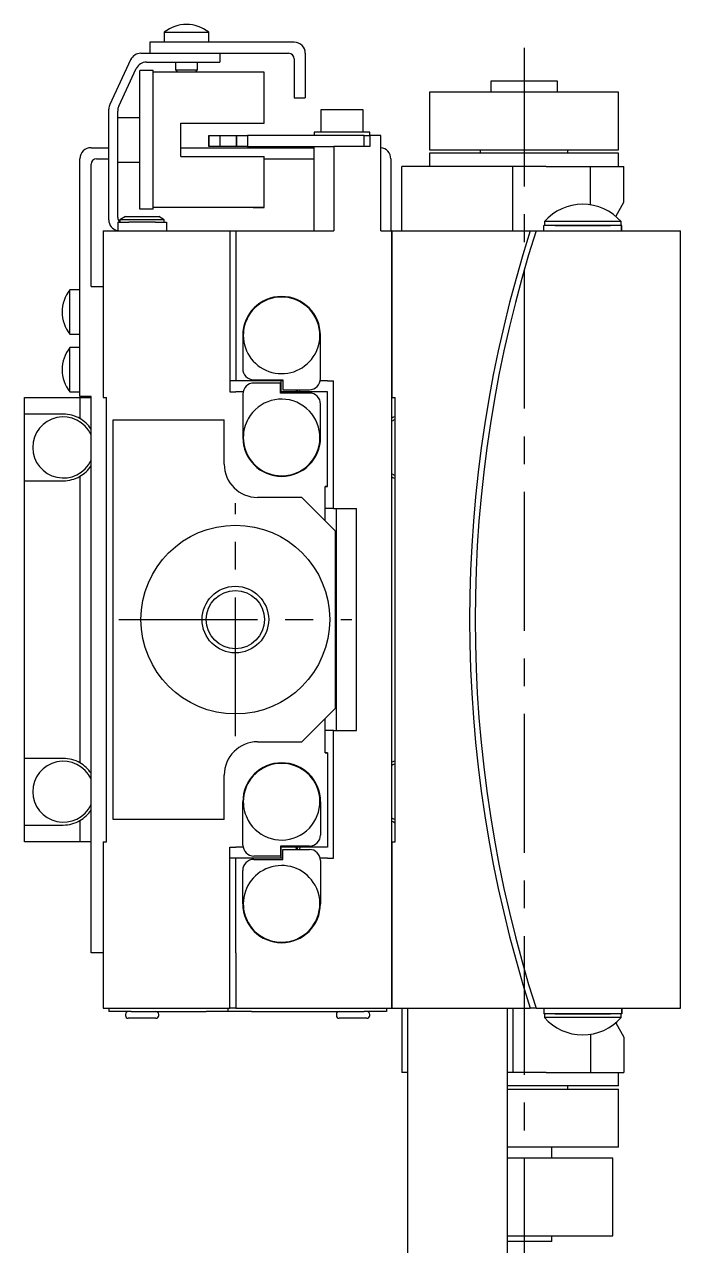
# Model space of a CAD drawing. Extents: x 118 to 838, y 27 to 540.
# Drawn here: x 118 to 177.1, y 339.8 to 449.8 of the extents above; entities that cross this region are included whole.
import ezdxf

# ---------------------------------------------------------------- set-up
doc = ezdxf.new("R2010")
doc.units = 0
doc.header["$LTSCALE"] = 10
doc.linetypes.add('CENTER', pattern=[2, 1.25, -0.25, 0.25, -0.25])
doc.layers.add('1', color=7, linetype='CONTINUOUS')
doc.layers.add('11', color=7, linetype='CONTINUOUS')

msp = doc.modelspace()

# ---------------------------------------------------------------- linework, layer by layer
at = {"layer": '1', "color": 7, "linetype": 'CONTINUOUS'}
for p, q in [((130.6, 449.097998), (134.6, 449.097998)), ((130.6, 449.097998), (130.6, 448.199999)), ((134.6, 448.199999), (134.6, 449.097998)), ((129.3, 448.199999), (129.3, 447.199999)), ((142.3, 448.199999), (129.3, 448.199999)), ((127.569039, 446.622617), (125.693692, 442.600923)), ((128.475347, 447.199999), (129.3, 447.199999)), ((129.3, 447.199999), (141.8, 447.199999)), ((135.6, 447.199999), (135.6, 446.399999)), ((142.3, 446.699999), (142.3, 443.199999)), ((143.3, 447.199999), (143.3, 443.199999)), ((126.493692, 442.423567), (128.078695, 445.822617)), ((128.4, 433.149999), (128.4, 445.649999)), ((129.6, 445.649999), (128.4, 445.649999)), ((128.985003, 446.399999), (135.6, 446.399999)), ((129.6, 433.149999), (129.6, 445.649999)), ((139.6, 445.499999), (129.6, 445.499999)), ((131.6, 446.399999), (131.6, 445.699999)), ((131.6, 445.699999), (133.6, 445.699999)), ((131.6, 445.699999), (131.8, 445.499999)), ((133.4, 445.499999), (133.6, 445.699999)), ((133.6, 445.699999), (133.6, 446.399999)), ((139.6, 440.899999), (139.6, 445.499999)), ((166, 444.699999), (160, 444.699999)), ((160, 444.699999), (160, 443.699999)), ((166, 443.699999), (166, 444.699999)), ((142.3, 443.199999), (143.3, 443.199999)), ((163, 443.699999), (154.5, 443.699999)), ((154.5, 443.699999), (154.5, 438.499999)), ((171.5, 443.699999), (163, 443.699999)), ((171.5, 438.499999), (171.5, 443.699999)), ((125.6, 432.199999), (125.6, 442.178304)), ((148.5, 442.099999), (144.7, 442.099999)), ((144.7, 442.099999), (144.7, 440.099999)), ((148.5, 440.099999), (148.5, 442.099999)), ((126.4, 432.399999), (126.4, 442.000949)), ((128.4, 441.399999), (126.4, 441.399999)), ((132.1, 440.899999), (139.6, 440.899999)), ((132.1, 437.899999), (132.1, 440.899999)), ((132.1, 440.899999), (138.6, 440.899999)), ((138.6, 440.899999), (139.6, 440.899999)), ((149.1, 440.099999), (144.1, 440.099999)), ((144.1, 440.099999), (144.1, 439.799999)), ((149.1, 439.799999), (149.1, 440.099999)), ((134.6, 438.799999), (134.6, 439.799999)), ((134.6, 439.799999), (135.6, 439.799999)), ((134.6, 439.799999), (134.6, 438.799999)), ((135.6, 439.799999), (135.6, 438.799999)), ((135.6, 439.799999), (137.1, 439.799999)), ((137.1, 438.799999), (137.1, 439.799999)), ((137.1, 439.799999), (138.1, 439.799999)), ((137.1, 439.799999), (137.1, 438.799999)), ((138.1, 439.799999), (138.1, 438.799999)), ((148.6, 439.799999), (138.1, 439.799999)), ((148.6, 438.799999), (148.6, 439.799999)), ((148.6, 439.799999), (149.1, 439.799999)), ((149.1, 439.799999), (149.1, 438.799999)), ((150.1, 439.799999), (149.1, 439.799999)), ((150.1, 431.199999), (150.1, 439.799999)), ((124, 438.699999), (125.6, 438.699999)), ((132.1, 438.699999), (144.1, 438.699999)), ((132.1, 437.899999), (139.6, 437.899999)), ((135.6, 438.799999), (134.6, 438.799999)), ((137.1, 438.799999), (135.6, 438.799999)), ((138.1, 438.799999), (137.1, 438.799999)), ((138.1, 438.799999), (145.457718, 438.799999)), ((139.6, 433.299999), (139.6, 437.899999)), ((144.1, 431.199999), (144.1, 438.799999)), ((145.457718, 438.799999), (145.86327, 438.799999)), ((145.86327, 438.799999), (145.86327, 431.199999)), ((149.1, 438.799999), (145.86327, 438.799999)), ((154.5, 438.499999), (163, 438.499999)), ((171.5, 438.199999), (154.5, 438.199999)), ((154.5, 438.199999), (154.5, 436.999999)), ((159.05, 438.499999), (159.05, 438.199999)), ((163, 438.499999), (171.5, 438.499999)), ((166.95, 438.199999), (166.95, 438.499999)), ((171.5, 436.999999), (171.5, 438.199999)), ((123, 416.299999), (123, 437.699999)), ((124, 426.199999), (124, 437.199999)), ((124.5, 437.699999), (125.6, 437.699999)), ((126.4, 437.399999), (128.4, 437.399999)), ((139.6, 437.699999), (144.1, 437.699999)), ((151, 437.699999), (151, 431.199999)), ((152, 431.199999), (152, 436.999999)), ((162, 436.999999), (152, 436.999999)), ((162, 431.199999), (162, 436.999999)), ((165, 436.999999), (162, 436.999999)), ((165, 436.999999), (169, 436.999999)), ((169, 433.544789), (169, 436.999999)), ((169, 436.999999), (172, 436.999999)), ((172, 433.798075), (172, 436.999999)), ((171.258404, 432.513593), (172, 433.798075)), ((127.1, 432.499999), (126.6, 432.211324)), ((130.6, 432.211324), (126.6, 432.211324)), ((126.6, 432.211324), (126.6, 431.999999)), ((127.1, 432.499999), (130.1, 432.499999)), ((129.6, 433.149999), (128.4, 433.149999)), ((139.6, 433.299999), (129.6, 433.299999)), ((138.6, 433.299999), (129.6, 433.299999)), ((130.6, 432.211324), (130.1, 432.499999)), ((130.6, 431.999999), (130.6, 432.211324)), ((138.6, 433.299999), (139.6, 433.299999)), ((125.1, 431.199999), (125.1, 416.199999)), ((125.1, 431.199999), (136.513031, 431.199999)), ((126.4, 431.999999), (126.4, 431.220203)), ((126.4, 431.999999), (127.4, 431.999999)), ((126.4, 431.220203), (126.6, 431.199999)), ((129.8, 431.999999), (127.4, 431.999999)), ((129.8, 431.999999), (130.8, 431.999999)), ((130.8, 431.999999), (130.8, 431.199999)), ((136.513031, 431.199999), (137.029246, 431.199999)), ((136.513031, 431.199999), (136.513031, 416.699999)), ((137.029246, 431.199999), (137.029247, 426.2)), ((137.029246, 431.199999), (145.86327, 431.199999)), ((150.1, 431.199999), (151.1, 431.199999)), ((151.1, 431.199999), (151.1, 416.199999)), ((151.1, 431.199999), (163.555488, 431.199999)), ((151.1, 416.199999), (151.1, 431.199999)), ((163.555488, 431.199999), (164.080506, 431.199999)), ((164.080506, 431.199999), (177.1, 431.199999)), ((171.789459, 431.699998), (164.789459, 431.699998)), ((164.839457, 431.699998), (164.789459, 431.699998)), ((164.789459, 431.199999), (164.789459, 431.699998)), ((171.739457, 432.042612), (164.839457, 432.042612)), ((164.839457, 432.042612), (164.839457, 431.699998)), ((171.739457, 431.699998), (164.839457, 431.699998)), ((165.789459, 431.699998), (164.839457, 431.699998)), ((165.789459, 431.699998), (168.389459, 431.699998)), ((168.389459, 431.699998), (170.789459, 431.699998)), ((171.739457, 431.699998), (170.789459, 431.699998)), ((171.739457, 431.699998), (171.739457, 432.042612)), ((171.789459, 431.699998), (171.739457, 431.699998)), ((171.789459, 431.199999), (171.789459, 431.699998)), ((171.798001, 431.699998), (171.789459, 431.699998)), ((171.798001, 431.699998), (171.789459, 431.699998)), ((171.798001, 431.199998), (171.798001, 431.699998)), ((177.1, 361.199999), (177.1, 431.199999)), ((122.102001, 421.899999), (122.102001, 425.899999)), ((123, 425.899999), (122.102001, 425.899999)), ((124, 426.199999), (125.1, 426.199999)), ((137.029247, 426.2), (137.029247, 417.7)), ((122.102001, 421.899999), (123, 421.899999)), ((137.663464, 421.800004), (137.663464, 418.800004)), ((144.663464, 417.900004), (144.663464, 421.800004)), ((122.102001, 416.699999), (122.102001, 420.699999)), ((123, 420.699999), (122.102001, 420.699999)), ((137.029247, 417.699999), (136.513031, 417.699999)), ((141.263464, 417.7), (137.029247, 417.7)), ((138.663464, 417.800004), (141.263464, 417.800004)), ((138.663464, 417.800004), (141.263464, 417.800004)), ((141.072007, 417.500004), (138.672007, 417.500004)), ((141.072007, 416.600004), (141.072007, 417.500004)), ((141.1, 417.699999), (141.1, 416.699999)), ((141.263464, 417.800004), (141.263464, 416.900004)), ((141.263464, 416.900004), (143.663464, 416.900004)), ((141.263464, 416.900004), (143.663464, 416.900004)), ((142.485492, 416.700112), (142.500876, 416.900141)), ((142.6, 416.7), (142.6, 416.900004)), ((142.786896, 416.900073), (142.804708, 416.700079)), ((145.306222, 417.7), (144.643259, 417.7)), ((145.306222, 417.7), (145.824708, 417.699999)), ((145.824708, 406.199999), (145.824708, 417.699999)), ((118, 414.699999), (118, 416.199999)), ((118, 416.199999), (123, 416.199999)), ((122.102001, 416.699999), (123, 416.699999)), ((124, 416.299999), (123, 416.299999)), ((123, 416.199999), (123, 414.298075)), ((123, 416.199999), (124, 416.199999)), ((124, 366.199999), (124, 416.299999)), ((125.1, 416.199999), (125.4, 416.199999)), ((125.4, 376.199999), (125.4, 416.199999)), ((136.513031, 416.699999), (137.029247, 416.7)), ((137.69221, 416.7), (137.029247, 416.7)), ((137.672007, 416.500004), (137.672007, 412.600004)), ((145.306222, 416.7), (141.072007, 416.7)), ((143.672007, 416.600004), (141.072007, 416.600004)), ((145.306222, 408.2), (145.306222, 416.7)), ((151.1, 416.199999), (151.4, 416.199999)), ((151.1, 376.199999), (151.1, 416.199999)), ((151.4, 376.199999), (151.4, 416.199999)), ((121.5, 414.699999), (118, 414.699999)), ((118, 408.699999), (118, 414.699999)), ((144.672007, 412.600004), (144.672007, 415.600004)), ((126, 378.199999), (126, 414.199999)), ((126, 414.199999), (136, 414.199999)), ((136, 410.199999), (136, 414.199999)), ((118, 383.699999), (118, 408.699999)), ((118, 408.699999), (121.5, 408.699999)), ((123, 409.101923), (123, 383.298075)), ((145.306222, 408.2), (145.1, 408.2)), ((145.1, 405.099999), (145.1, 408.2)), ((145.1, 408.199999), (145.306222, 408.199999)), ((143, 407.199999), (139, 407.199999)), ((146, 404.199999), (143, 407.199999)), ((145.824708, 406.199999), (145.1, 406.199999)), ((145.824708, 406.199999), (147.90016, 406.199999)), ((146.1, 386.199999), (146.1, 406.199999)), ((147.90016, 386.199999), (147.90016, 406.199999)), ((146, 404.199999), (146, 388.199999)), ((143, 385.199999), (146, 388.199999)), ((145.1, 384.199998), (145.1, 387.299999)), ((145.824708, 386.199999), (145.1, 386.199999)), ((145.824708, 374.699999), (145.824708, 386.199999)), ((145.824708, 386.199999), (147.90016, 386.199999)), ((139, 385.199999), (143, 385.199999)), ((145.306222, 384.199998), (145.1, 384.199998)), ((145.100001, 384.199999), (145.306222, 384.199999)), ((145.306222, 384.199998), (145.306222, 375.699998)), ((121.5, 383.699999), (118, 383.699999)), ((118, 377.699999), (118, 383.699999)), ((136, 378.199999), (136, 382.199999)), ((137.672007, 375.899994), (137.672007, 379.799994)), ((144.672007, 379.799994), (144.672007, 376.799994)), ((118, 376.199999), (118, 377.699999)), ((118, 377.699999), (121.5, 377.699999)), ((123, 378.101923), (123, 376.199999)), ((136, 378.199999), (126, 378.199999)), ((123, 376.199999), (118, 376.199999)), ((124, 376.199999), (123, 376.199999)), ((125.1, 376.199999), (125.1, 361.199999)), ((125.1, 376.199999), (125.4, 376.199999)), ((151.1, 376.199999), (151.1, 361.199999)), ((151.1, 376.199999), (151.4, 376.199999)), ((151.1, 361.199999), (151.1, 376.199999)), ((136.513031, 375.699999), (137.029246, 375.699999)), ((136.513031, 361.199999), (136.513031, 375.699999)), ((137.69221, 375.699998), (137.029246, 375.699999)), ((143.672007, 375.799994), (141.072007, 375.799994)), ((141.072007, 375.799994), (141.072007, 374.899994)), ((145.306222, 375.699998), (141.072007, 375.699998)), ((141.1, 375.7), (141.1, 374.699999)), ((141.263464, 374.599994), (141.263464, 375.499994)), ((141.263464, 375.499994), (143.663464, 375.499994)), ((141.263464, 375.499994), (143.663464, 375.499994)), ((142.500869, 375.499931), (142.48549, 375.699913)), ((142.6, 375.499994), (142.6, 375.699998)), ((142.80471, 375.699954), (142.78689, 375.499863)), ((137.029247, 374.699999), (136.513031, 374.699999)), ((137.029246, 366.199999), (137.029247, 374.699998)), ((141.263464, 374.699998), (137.029247, 374.699998)), ((138.663464, 374.599994), (141.263464, 374.599994)), ((138.663464, 374.599994), (141.263464, 374.599994)), ((141.072007, 374.899994), (138.672007, 374.899994)), ((145.306221, 374.699999), (144.643259, 374.699998)), ((144.663464, 374.499994), (144.663464, 370.599994)), ((145.306221, 374.699999), (145.824708, 374.699999)), ((137.663464, 370.599994), (137.663464, 373.599994)), ((125.1, 366.199999), (124, 366.199999)), ((137.029246, 366.199999), (137.029246, 361.199999)), ((125.1, 361.199999), (136.513031, 361.199999)), ((125.6, 361.199999), (125.6, 360.899999)), ((127.6, 360.899999), (125.6, 360.899999)), ((127.6, 360.899999), (134.355631, 360.899999)), ((136.355631, 360.899999), (134.355631, 360.899999)), ((136.355631, 360.899999), (136.355631, 361.199999)), ((136.52301, 360.899999), (136.355631, 360.899999)), ((137.029246, 361.199999), (136.52301, 361.199999)), ((138.467166, 360.899999), (136.52301, 360.899999)), ((137.029246, 361.199999), (151.1, 361.199999)), ((138.467166, 360.899999), (148.6, 360.899999)), ((150.6, 360.899999), (148.6, 360.899999)), ((150.6, 361.199999), (150.6, 360.899999)), ((151.1, 361.199999), (163.555488, 361.199999)), ((152, 361.199999), (152, 355.399999)), ((152.5, 361.199999), (152.5, 336.699999)), ((161.5, 336.699999), (161.5, 361.199999)), ((162, 361.199999), (162, 355.399999)), ((164.080506, 361.199999), (163.555488, 361.199999)), ((164.080506, 361.199999), (177.1, 361.199999)), ((164.789459, 361.199999), (164.789459, 360.7)), ((171.789459, 361.199999), (171.789459, 360.7)), ((171.798001, 361.2), (171.798001, 360.7)), ((127.1, 360.649999), (127.1, 360.549999)), ((129.85, 360.299999), (127.35, 360.299999)), ((128.6, 360.299999), (127.35, 360.299999)), ((129.85, 360.299999), (128.6, 360.299999)), ((129.85, 360.299999), (128.6, 360.299999)), ((130.1, 360.549999), (130.1, 360.649999)), ((146.1, 360.649999), (146.1, 360.549999)), ((148.85, 360.299999), (146.35, 360.299999)), ((147.6, 360.299999), (146.35, 360.299999)), ((148.85, 360.299999), (147.6, 360.299999)), ((148.85, 360.299999), (147.6, 360.299999)), ((149.1, 360.549999), (149.1, 360.649999)), ((164.839457, 360.7), (164.789459, 360.7)), ((171.789459, 360.7), (164.789459, 360.7)), ((165.789459, 360.7), (164.839457, 360.7)), ((171.739457, 360.7), (164.839457, 360.7)), ((164.839457, 360.7), (164.839457, 360.357386)), ((171.739457, 360.357386), (164.839457, 360.357386)), ((165.789459, 360.7), (168.389459, 360.7)), ((168.389459, 360.7), (170.789459, 360.7)), ((171.739457, 360.7), (170.789459, 360.7)), ((171.258404, 359.886405), (172, 358.601923)), ((171.789459, 360.7), (171.739457, 360.7)), ((171.739457, 360.357386), (171.739457, 360.7)), ((171.798001, 360.7), (171.789459, 360.7)), ((171.798001, 360.7), (171.789459, 360.7)), ((169, 358.855209), (169, 355.399999)), ((172, 358.601923), (172, 355.399999)), ((152.5, 355.399999), (152, 355.399999)), ((162, 355.399999), (161.5, 355.399999)), ((165, 355.399999), (162, 355.399999)), ((165, 355.399999), (169, 355.399999)), ((169, 355.399999), (172, 355.399999)), ((171.5, 354.199999), (171.5, 355.399999)), ((171.5, 354.199999), (161.5, 354.199999)), ((166.95, 353.899999), (166.95, 354.199999)), ((161.5, 353.899999), (163, 353.899999)), ((163, 353.899999), (171.5, 353.899999)), ((171.5, 348.699999), (171.5, 353.899999)), ((163, 348.699999), (161.5, 348.699999)), ((171.5, 348.699999), (163, 348.699999)), ((165.5, 347.699999), (165.5, 348.699999)), ((171, 347.699999), (161.5, 347.699999)), ((171, 340.699999), (171, 347.699999)), ((161.5, 340.699999), (171, 340.699999)), ((165.5, 340.199999), (161.5, 340.199999)), ((165.5, 340.199999), (165.5, 340.699999))]:
    msp.add_line(p, q, dxfattribs=at)
for radius in [8.5, 3]:
    msp.add_circle((137, 396.199999), radius, dxfattribs=at)
at = {"layer": '1', "color": 4, "linetype": 'CONTINUOUS'}
msp.add_circle((137, 396.199999), 2.625, dxfattribs=at)
at = {"layer": '1', "color": 7, "linetype": 'CONTINUOUS'}
for centre, radius, start, end in [((132.6, 446.599999), 3.2, 51.317813, 128.682187), ((142.3, 447.199999), 1, 0, 90), ((128.475347, 446.199999), 1, 90, 155), ((141.8, 446.699999), 0.5, 0, 90), ((128.985003, 445.399999), 1, 90, 155), ((126.6, 442.178304), 1, 155, 180), ((127.4, 442.000949), 1, 155, 180), ((124, 437.699999), 1, 90, 180), ((150, 437.699999), 1, 0, 84.26083), ((124.5, 437.199999), 0.5, 90, 180), ((168.289457, 428.999998), 4.6, 41.409622, 138.590378), ((126.8, 432.399999), 0.4, 180, 240), ((126.6, 432.199999), 1, 180, 258.463041), ((273.1, 396.199999), 115, 162.281068, 197.718932), ((273.1, 396.199999), 114.5, 162.20111, 197.79889), ((124.6, 423.899999), 3.2, 141.317813, 218.682187), ((141.163464, 421.800004), 3.5, 0, 180), ((141.163461, 421.799998), 3.45, 330.736106, 150.736106), ((141.163461, 421.799998), 3.45, 330.736106, 150.736106), ((141.163461, 421.799998), 3.45, 150.736106, 180), ((141.163461, 421.799998), 3.45, 180, 330.736106), ((124.6, 418.699999), 3.2, 141.317813, 218.682187), ((138.663464, 418.800004), 1, 180, 270), ((138.672007, 416.500004), 1, 90, 180), ((143.663464, 417.900004), 1, 270, 0), ((141.163461, 412.599998), 3.45, 330.812604, 150.812604), ((141.163461, 412.599998), 3.45, 330.812604, 150.812604), ((143.672007, 415.600004), 1, 0, 90), ((121.5, 411.699999), 3, 60, 90), ((121.5, 411.699999), 2.75, 24.619977, 335.380023), ((121.5, 411.699999), 3, 33.55731, 60), ((141.163461, 412.599998), 3.45, 150.812604, 180), ((152.5, 411.699999), 3, 111.510188, 117.818139), ((152.5, 411.699999), 2.75, 113.578178, 120.603295), ((141.172007, 412.600004), 3.5, 180, 0), ((141.163461, 412.599998), 3.45, 180, 330.812604), ((121.5, 411.699999), 3, 300, 326.44269), ((139, 410.199999), 3, 180, 270), ((152.5, 411.699999), 2.75, 239.396705, 246.421822), ((121.5, 411.699999), 3, 270, 300), ((152.5, 411.699999), 3, 242.181861, 248.489812), ((139, 382.199999), 3, 90, 180), ((121.5, 380.699999), 2.75, 24.619977, 335.380023), ((121.5, 380.699999), 3, 60, 90), ((121.5, 380.699999), 3, 33.55731, 60), ((141.172007, 379.799994), 3.5, 0, 180), ((141.163461, 379.800001), 3.45, 29.187396, 180), ((152.5, 380.699999), 3, 111.510188, 117.818139), ((152.5, 380.699999), 2.75, 113.578178, 120.603295), ((141.163461, 379.800001), 3.45, 209.187396, 29.187396), ((141.163461, 379.800001), 3.45, 209.187396, 29.187396), ((141.163461, 379.800001), 3.45, 180, 209.187396), ((121.5, 380.699999), 3, 300, 326.44269), ((152.5, 380.699999), 2.75, 239.396705, 246.421822), ((121.5, 380.699999), 3, 270, 300), ((152.5, 380.699999), 3, 242.181861, 248.489812), ((143.672007, 376.799994), 1, 270, 0), ((138.672007, 375.899994), 1, 180, 270), ((143.663464, 374.499994), 1, 0, 90), ((138.663464, 373.599994), 1, 90, 180), ((141.163461, 370.600001), 3.45, 29.263894, 180), ((141.163461, 370.600001), 3.45, 209.263894, 29.263894), ((141.163461, 370.600001), 3.45, 209.263894, 29.263894), ((141.163464, 370.599994), 3.5, 180, 0), ((141.163461, 370.600001), 3.45, 180, 209.263894), ((127.35, 360.649999), 0.25, 90, 180), ((129.85, 360.649999), 0.25, 0, 90), ((146.35, 360.649999), 0.25, 90, 180), ((148.85, 360.649999), 0.25, 0, 90), ((127.35, 360.549999), 0.25, 180, 270), ((129.85, 360.549999), 0.25, 270, 0), ((146.35, 360.549999), 0.25, 180, 270), ((148.85, 360.549999), 0.25, 270, 0), ((168.289457, 363.4), 4.6, 221.409622, 318.590378)]:
    msp.add_arc(centre, radius, start, end, dxfattribs=at)
at = {"layer": '11', "color": 4, "linetype": 'CENTER'}
for p, q in [((163, 447.699999), (163, 251.699999)), ((137, 385.699999), (137, 406.699999)), ((126.5, 396.199999), (147.5, 396.199999))]:
    msp.add_line(p, q, dxfattribs=at)

doc.saveas('drawing.dxf')
